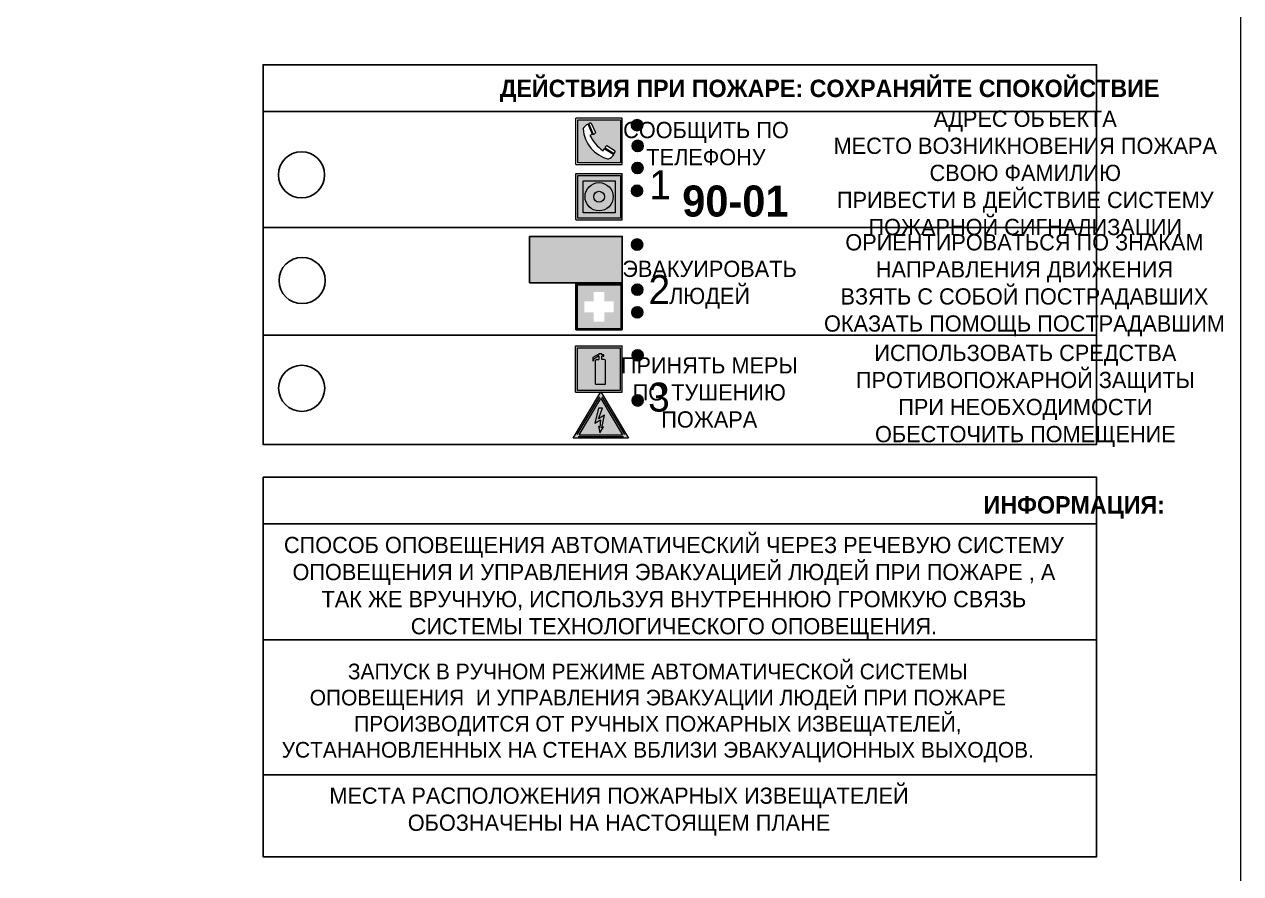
# Model space of a CAD drawing. Header units: millimetres. Extents: x 13810 to 67229, y 12374 to 21950.
# Drawn here: x 23927.2 to 24137, y 15112.7 to 15259.1 of the extents above; entities that cross this region are included whole.
import ezdxf

# ---------------------------------------------------------------- set-up
doc = ezdxf.new("R2010")
doc.units = ezdxf.units.MM
doc.styles.add('обычный', font='arial.ttf')

# ---------------------------------------------------------------- blocks, each defined once
blk = doc.blocks.new('A$C3E6D3DDE')
at = {"lineweight": 5}
h = blk.add_hatch(color=40, dxfattribs=at)
h.paths.add_polyline_path([(24.1, 1.45), (16.46, -11.35), (31.74, -11.35)])
h.paths.add_polyline_path([(24.09, -0.46), (30.03, -10.41), (18.14, -10.41)], flags=16)
h.paths.add_polyline_path([(24.54, -3.08), (23.41, -6.02), (25.13, -5.01), (24.33, -8.5), (24.82, -8.27), (23.79, -9.86), (23.4, -8.04), (23.8, -8.43), (24.04, -6.29), (22.39, -7.25), (23.44, -3.08)], flags=0)
h = blk.add_hatch(color=256, dxfattribs=at)
h.paths.add_polyline_path([(24.37, 0.03, 0.567511), (23.82, 0.03), (17.59, -10.4, 0.582454), (17.86, -10.88), (30.32, -10.88, 0.582149), (30.6, -10.4)])
h.paths.add_polyline_path([(24.09, -0.46), (18.14, -10.41), (30.03, -10.41)], flags=16)
h.paths.add_polyline_path([(24.54, -3.08), (23.41, -6.02), (25.13, -5.01), (24.33, -8.5), (24.82, -8.27), (23.79, -9.86), (23.4, -8.04), (23.8, -8.43), (24.04, -6.29), (22.39, -7.25), (23.44, -3.08)], flags=0)
h = blk.add_hatch(color=40, dxfattribs=at)
h.paths.add_polyline_path([(24.09, -0.46), (18.14, -10.41), (30.03, -10.41)])
h.paths.add_polyline_path([(24.82, -8.27), (23.79, -9.86), (23.4, -8.04), (23.8, -8.43), (24.04, -6.29), (22.39, -7.25), (23.44, -3.08), (24.54, -3.08), (23.41, -6.02), (25.13, -5.01), (24.33, -8.5)], flags=16)
at = {"color": 40, "lineweight": 5}
for p, q in [((16.46, -11.35), (24.1, 1.45)), ((24.1, 1.45), (31.74, -11.35))]:
    blk.add_line(p, q, dxfattribs=at)
at = {"lineweight": 5}
for p, q in [((17.59, -10.4), (23.82, 0.03)), ((24.37, 0.03), (30.6, -10.4)), ((18.14, -10.41), (24.09, -0.46)), ((23.44, -3.08), (22.39, -7.25)), ((23.41, -6.02), (24.54, -3.08)), ((24.54, -3.08), (23.44, -3.08)), ((24.09, -0.46), (30.03, -10.41)), ((22.39, -7.25), (24.04, -6.29)), ((25.13, -5.01), (23.41, -6.02)), ((24.04, -6.29), (23.8, -8.43)), ((24.33, -8.5), (25.13, -5.01)), ((23.8, -8.43), (23.4, -8.04)), ((23.4, -8.04), (23.79, -9.86)), ((23.79, -9.86), (24.82, -8.27)), ((24.82, -8.27), (24.33, -8.5)), ((17.86, -10.88), (30.32, -10.88)), ((18.14, -10.41), (30.03, -10.41))]:
    blk.add_line(p, q, dxfattribs=at)
at = {"color": 50, "lineweight": 5}
blk.add_line((31.74, -11.35), (16.46, -11.35), dxfattribs=at)
blk = doc.blocks.new('A$C456E1F9C')
at = {"lineweight": 5}
h = blk.add_hatch(color=242, dxfattribs=at)
h.paths.add_polyline_path([(0.51, -1.47), (0.51, -13.26), (12.29, -13.26), (12.29, -1.47)])
h.paths.add_polyline_path([(5.42, -4.95, -0.254479), (4.78, -5.4), (3.52, -2.53, -0.209735), (4.23, -2.4)], flags=16)
h.paths.add_polyline_path([(8.53, -8.6), (10.87, -10.17), (10.54, -10.76), (8.03, -9.13, -0.192251)], flags=16)
h.paths.add_polyline_path([(4.61, -5.49, 0.005518), (3.87, -5.72, 0.128647), (7.49, -10.01, 0.00809), (7.83, -9.33), (10.47, -10.97, -0.16736), (8.99, -12.25, -0.327862), (1.95, -3.95, -0.166952), (3.36, -2.62)], flags=16)
at = {"color": 242, "lineweight": 5}
for p, q in [((0, -13.77), (0, -0.97)), ((12.8, -0.97), (0, -0.97)), ((4.61, -5.49), (3.36, -2.62)), ((3.52, -2.53), (4.78, -5.4)), ((4.23, -2.4), (5.42, -4.95)), ((12.8, -13.77), (12.8, -0.97)), ((7.83, -9.33), (10.47, -10.97)), ((8.03, -9.13), (10.54, -10.76)), ((10.81, -10.12), (8.53, -8.6)), ((10.54, -10.76), (10.8, -10.3)), ((10.8, -10.3), (10.81, -10.12)), ((0, -13.77), (12.8, -13.77))]:
    blk.add_line(p, q, dxfattribs=at)
blk.add_lwpolyline([(0.51, -1.47), (12.29, -1.47), (12.29, -13.26), (0.51, -13.26)], close=True, dxfattribs=at)
for centre, radius, start, end in [((4.59, -5.34), 2.99, 114.2845, 152.1974), ((4.02, -3.27), 0.891, 76.3284, 123.7092), ((11.12, -3.31), 9.19, 183.9915, 256.6009), ((14.98, -39.1), 35.17, 107.1487, 108.4135), ((13.86, -0.94), 11.08, 205.5536, 234.8762), ((4.68, -4.59), 0.824, 276.9621, 334.0723), ((-13.31, 0.8), 23.44, 332.5487, 334.4027), ((8.94, -9.5), 0.989, 114.4092, 157.9388), ((7.87, -9.46), 3, 291.9291, 329.9329)]:
    blk.add_arc(centre, radius, start, end, dxfattribs=at)
blk = doc.blocks.new('A$C54414219')
at = {"true_color": 0xffffff}
h = blk.add_hatch(color=7, dxfattribs=at)
h.paths.add_polyline_path([(2.39, -9.45), (2.39, -18.3), (11.23, -18.3), (11.23, -9.45)], flags=0)
h.paths.add_polyline_path([(10.71, -13.87, -1), (2.92, -13.87, -1)], flags=0)
h.paths.add_polyline_path([(8.3, -13.87, -1), (5.33, -13.87, -1)], flags=0)
h.paths.add_polyline_path([(0.41, -7.47), (0.41, -20.27), (13.21, -20.27), (13.21, -7.47)])
h.paths.add_polyline_path([(0.92, -19.77), (12.71, -19.77), (12.71, -7.98), (0.92, -7.98)], flags=16)
h.paths.add_polyline_path([(11.23, -9.45), (11.23, -18.3), (2.39, -18.3), (2.39, -9.45)], flags=0)
at = {"lineweight": 5}
h = blk.add_hatch(color=242, dxfattribs=at)
h.paths.add_polyline_path([(12.71, -7.98), (0.92, -7.98), (0.92, -19.77), (12.71, -19.77)])
h.paths.add_polyline_path([(11.23, -18.3), (2.39, -18.3), (2.39, -9.45), (11.23, -9.45)], flags=16)
h.paths.add_polyline_path([(10.71, -13.87, -1), (2.92, -13.87, -1)], flags=0)
h.paths.add_polyline_path([(8.3, -13.87, -1), (5.33, -13.87, -1)], flags=0)
at = {"true_color": 0xffffff}
h = blk.add_hatch(color=7, dxfattribs=at)
h.paths.add_polyline_path([(2.39, -9.45), (2.39, -18.3), (11.23, -18.3), (11.23, -9.45)])
h.paths.add_polyline_path([(10.71, -13.87, -1), (2.92, -13.87, -1)], flags=16)
h.paths.add_polyline_path([(8.3, -13.87, -1), (5.33, -13.87, -1)], flags=0)
at = {"lineweight": 5}
h = blk.add_hatch(color=242, dxfattribs=at)
h.paths.add_polyline_path([(2.92, -13.87, 1), (10.71, -13.87, 1)])
h.paths.add_polyline_path([(8.3, -13.87, -1), (5.33, -13.87, -1)], flags=16)
at = {"color": 242, "lineweight": 5}
for p, q in [((0.41, -20.27), (0.41, -7.47)), ((0.41, -7.47), (13.21, -7.47)), ((0.41, -7.47), (13.21, -7.47)), ((13.21, -20.27), (13.21, -7.47)), ((0.41, -20.27), (13.21, -20.27))]:
    blk.add_line(p, q, dxfattribs=at)
for points in [[(0.92, -7.98), (12.71, -7.98), (12.71, -19.77), (0.92, -19.77)], [(2.39, -9.45), (11.23, -9.45), (11.23, -18.3), (2.39, -18.3)]]:
    blk.add_lwpolyline(points, close=True, dxfattribs=at)
for radius in [3.89, 1.49]:
    blk.add_circle((6.81, -13.87), radius, dxfattribs=at)
blk = doc.blocks.new('A$C32E8229D')
at = {"true_color": 0xffffff}
blk.add_hatch(color=7, dxfattribs=at).paths.add_polyline_path([(0, 0), (0, -8), (16, -8), (16, 0)])
h = blk.add_hatch(color=126)
h.paths.add_polyline_path([(0.2, -0.2), (15.8, -0.2), (15.8, -7.8), (0.2, -7.8)])
h.paths.add_polyline_path([(13.49, -2.05), (12.08, -2.05), (11.37, -2.63, 0.162397), (11.29, -2.84), (11.29, -3.63), (10.35, -3.63), (10.35, -4.05), (11.68, -4.05), (11.68, -3.48), (12.26, -4.28), (11.29, -5.1), (11.29, -6.78), (11.85, -6.78), (11.85, -5.44), (12.8, -4.64), (12.8, -5.94), (14.46, -5.94), (14.46, -5.39), (13.45, -5.39), (13.45, -3.97), (12.46, -2.59), (13.15, -2.59), (13.69, -3.34), (14.18, -3)], flags=16)
h.paths.add_polyline_path([(10.74, -1.82, 1), (11.8, -1.82, 1)], flags=16)
h.paths.add_polyline_path([(9.39, -3.59), (5.99, -3.59), (6.56, -3.03), (5.91, -3.03), (5.1, -3.83), (5.91, -4.64), (6.56, -4.64), (5.99, -4.09), (9.39, -4.09)], flags=16)
h.paths.add_polyline_path([(4.29, -1.08), (1.72, -1.08), (1.72, -6.6), (4.29, -6.6)], flags=16)
at = {"color": 126}
blk.add_lwpolyline([(16, -8), (0, -8), (0, 0), (16, 0)], close=True, dxfattribs=at)
blk = doc.blocks.new('A$C18900ED3')
h = blk.add_hatch(color=126)
h.paths.add_polyline_path([(-0.18, -0.18), (-7.02, -0.18), (-7.02, -7.02), (-0.18, -7.02)])
h.paths.add_polyline_path([(-5.89, -4.46), (-5.89, -2.77), (-4.46, -2.77), (-4.46, -1.31), (-2.77, -1.31), (-2.77, -2.77), (-1.33, -2.77), (-1.33, -4.46), (-2.77, -4.46), (-2.77, -5.89), (-4.46, -5.89), (-4.46, -4.46)], flags=16)
at = {"color": 126}
for p, q in [((-7.2, 0), (-7.2, -7.2)), ((0, 0), (-7.2, 0)), ((0, -7.2), (0, 0)), ((-7.02, -7.02), (-7.02, -0.18)), ((-7.02, -0.18), (-0.18, -0.18)), ((-0.18, -0.18), (-0.18, -7.02)), ((-7.2, -7.2), (0, -7.2)), ((-0.18, -7.02), (-7.02, -7.02))]:
    blk.add_line(p, q, dxfattribs=at)
blk = doc.blocks.new('A$C3AD82952')
at = {"true_color": 0xf5f5ff}
h = blk.add_hatch(color=7, dxfattribs=at)
h.dxf.hatch_style = 1
h.paths.add_polyline_path([(8.21, 8.73, 0.414214), (7.89, 9.05), (7.22, 9.05), (7.22, 9.92), (7.59, 9.92, 1), (7.57, 10.36), (7.22, 10.36), (7.22, 10.6), (6.43, 10.6), (6.43, 10.36), (6.01, 10.36), (4.74, 9.59), (4.74, 8.69), (4.98, 8.73), (4.98, 9.26), (6.12, 9.91), (6.43, 9.91), (6.43, 9.05), (5.76, 9.05, 0.414214), (5.44, 8.73), (5.44, 2.2), (8.21, 2.2)], flags=0)
h.paths.add_polyline_path([(12.8, 12.8), (0, 12.8), (0, 0), (12.8, 0)])
h.paths.add_polyline_path([(0.51, 12.29), (12.29, 12.29), (12.29, 0.51), (0.51, 0.51)], flags=16)
h.paths.add_polyline_path([(4.74, 9.59), (6.01, 10.36), (6.43, 10.36), (6.43, 10.6), (7.22, 10.6), (7.22, 10.36), (7.59, 10.36, -0.94586), (7.59, 9.92), (7.22, 9.92), (7.22, 9.05), (7.89, 9.05, -0.414214), (8.21, 8.73), (8.21, 2.2), (5.44, 2.2), (5.44, 8.73, -0.414214), (5.76, 9.05), (6.43, 9.05), (6.43, 9.91), (6.12, 9.91), (4.98, 9.26), (4.98, 8.73), (4.74, 8.69)], flags=0)
h = blk.add_hatch(color=242)
h.dxf.hatch_style = 1
h.paths.add_polyline_path([(12.29, 12.29), (0.51, 12.29), (0.51, 0.51), (12.29, 0.51)])
h.paths.add_polyline_path([(4.74, 8.69), (4.74, 9.59), (6.01, 10.36), (6.43, 10.36), (6.43, 10.6), (7.22, 10.6), (7.22, 10.36), (7.59, 10.36, -0.94586), (7.59, 9.92), (7.22, 9.92), (7.22, 9.05), (7.89, 9.05, -0.414214), (8.21, 8.73), (8.21, 2.2), (5.44, 2.2), (5.44, 8.73, -0.414214), (5.76, 9.05), (6.43, 9.05), (6.43, 9.91), (6.12, 9.91), (4.98, 9.26), (4.98, 8.73)], flags=16)
h = blk.add_hatch(color=7, dxfattribs=at)
h.dxf.hatch_style = 1
h.paths.add_polyline_path([(8.21, 8.73, 0.414214), (7.89, 9.05), (7.22, 9.05), (7.22, 9.92), (7.59, 9.92, 1), (7.57, 10.36), (7.22, 10.36), (7.22, 10.6), (6.43, 10.6), (6.43, 10.36), (6.01, 10.36), (4.74, 9.59), (4.74, 8.69), (4.98, 8.73), (4.98, 9.26), (6.12, 9.91), (6.43, 9.91), (6.43, 9.05), (5.76, 9.05, 0.414214), (5.44, 8.73), (5.44, 2.2), (8.21, 2.2)])
at = {"color": 242, "lineweight": 5}
for p, q in [((0, 0), (0, 12.8)), ((0, 12.8), (12.8, 12.8)), ((6.01, 10.36), (4.74, 9.59)), ((6.01, 10.36), (6.43, 10.36)), ((7.22, 10.6), (6.43, 10.6)), ((6.43, 10.6), (6.43, 10.36)), ((7.22, 10.36), (7.22, 10.6)), ((7.59, 10.36), (7.22, 10.36)), ((12.8, 0), (12.8, 12.8)), ((4.74, 9.59), (4.74, 8.69)), ((4.74, 8.69), (4.98, 8.73)), ((4.98, 9.26), (6.12, 9.91)), ((4.98, 8.73), (4.98, 9.26)), ((5.44, 2.2), (5.44, 8.73)), ((5.76, 9.05), (6.43, 9.05)), ((6.12, 9.91), (6.43, 9.91)), ((6.43, 9.91), (6.43, 9.05)), ((7.22, 9.05), (7.22, 9.92)), ((7.59, 9.92), (7.22, 9.92)), ((7.89, 9.05), (7.22, 9.05)), ((8.21, 2.2), (8.21, 8.73)), ((0, 0), (12.8, 0)), ((5.44, 2.2), (8.21, 2.2))]:
    blk.add_line(p, q, dxfattribs=at)
blk.add_lwpolyline([(0.51, 12.29), (12.29, 12.29), (12.29, 0.51), (0.51, 0.51)], close=True, dxfattribs=at)
for centre, radius, start, end in [((7.58, 10.14), 0.223, 273.1875, 86.8125), ((5.76, 8.73), 0.32, 90, 180), ((7.89, 8.73), 0.32, 0, 90)]:
    blk.add_arc(centre, radius, start, end, dxfattribs=at)

msp = doc.modelspace()

# ---------------------------------------------------------------- hatches: boundary and pattern name
at = {"lineweight": 0}
h = msp.add_hatch(color=256, dxfattribs=at)
h.dxf.hatch_style = 1
h.paths.add_polyline_path([(24031.96, 15241.75, 1), (24033.89, 15241.75, 1)])
h = msp.add_hatch(color=256, dxfattribs=at)
h.dxf.hatch_style = 1
h.paths.add_polyline_path([(24032.06, 15238.17, 1), (24034, 15238.17, 1)])
h = msp.add_hatch(color=256, dxfattribs=at)
h.dxf.hatch_style = 1
h.paths.add_polyline_path([(24032.03, 15234.36, 1), (24033.96, 15234.36, 1)])
h = msp.add_hatch(color=256, dxfattribs=at)
h.dxf.hatch_style = 1
h.paths.add_polyline_path([(24031.94, 15230.43, 1), (24033.88, 15230.43, 1)])
h = msp.add_hatch(color=256, dxfattribs=at)
h.dxf.hatch_style = 1
h.paths.add_polyline_path([(24031.96, 15221.16, 1), (24033.89, 15221.16, 1)])
h = msp.add_hatch(color=256, dxfattribs=at)
h.dxf.hatch_style = 1
h.paths.add_polyline_path([(24032, 15213.38, 1), (24033.93, 15213.38, 1)])
h = msp.add_hatch(color=256, dxfattribs=at)
h.dxf.hatch_style = 1
h.paths.add_polyline_path([(24031.99, 15209.48, 1), (24033.92, 15209.48, 1)])
h = msp.add_hatch(color=256, dxfattribs=at)
h.dxf.hatch_style = 1
h.paths.add_polyline_path([(24032.05, 15202.06, 1), (24033.98, 15202.06, 1)])
h = msp.add_hatch(color=256, dxfattribs=at)
h.dxf.hatch_style = 1
h.paths.add_polyline_path([(24032.05, 15194.29, 1), (24033.98, 15194.29, 1)])

# ---------------------------------------------------------------- linework, layer by layer
at = {"color": 126, "lineweight": 0, "true_color": 0x008754}
msp.add_lwpolyline([(23537.02, 15335.63), (24137.02, 15335.63), (24137.02, 14940.63), (23537.02, 14940.63)], close=True, dxfattribs=at)
for points in [[(23968.42, 15244.11), (24112.18, 15244.11), (24112.18, 15252.16), (23968.42, 15252.16)], [(23968.42, 15244.11), (24112.18, 15244.11), (24112.18, 15186.71), (23968.42, 15186.71)]]:
    msp.add_lwpolyline(points, close=True)
for points in [[(24026.83, 15224.11), (23968.42, 15224.11), (24112.18, 15224.11)], [(24026.83, 15205.54), (23968.42, 15205.54), (24112.18, 15205.54)]]:
    msp.add_lwpolyline(points)
at = {"color": 0}
msp.add_lwpolyline([(23968.42, 15181.05), (24112.18, 15181.05), (24112.18, 15115.6), (23968.42, 15115.6)], close=True, dxfattribs=at)
for points in [[(23968.42, 15173), (24112.18, 15173)], [(23968.42, 15153), (24112.18, 15153)], [(23968.42, 15129.75), (24112.18, 15129.75)]]:
    msp.add_lwpolyline(points, dxfattribs=at)
for centre, radius in [((24032.93, 15241.75), 0.966), ((24033.03, 15238.17), 0.966), ((23975.04, 15233.19), 3.98), ((24032.99, 15234.36), 0.966), ((24032.91, 15230.43), 0.966), ((24032.92, 15221.16), 0.966), ((23975.14, 15214.96), 3.98), ((24032.96, 15213.38), 0.966), ((24032.95, 15209.48), 0.966), ((24033.01, 15202.06), 0.966), ((23975.07, 15196.38), 3.98), ((24033.02, 15194.29), 0.966)]:
    msp.add_circle(centre, radius)

# ---------------------------------------------------------------- block references
for name, p, xscale, yscale, zscale in [('A$C456E1F9C', (24022.37, 15243.57), 0.625, 0.625, 0.625), ('A$C54414219', (24022.11, 15238.08), 0.625, 0.625, 0.625), ('A$C18900ED3', (24030.37, 15214.44), 1.111111111007631, 1.111111111007631, 1.111111111007631), ('A$C3AD82952', (24022.32, 15195.7), 0.625, 0.625, 0.625), ('A$C3E6D3DDE', (24011.61, 15194.89), 0.625, 0.625, 0.625)]:
    msp.add_blockref(name, p, dxfattribs=dict(xscale=xscale, yscale=yscale, zscale=zscale))
at = {"xscale": -1}
msp.add_blockref('A$C32E8229D', (24030.37, 15222.58), dxfattribs=at)

# ---------------------------------------------------------------- texts
at = {"lineweight": 0, "attachment_point": 5, "style": 'обычный'}
for s, insert, char_height, width in [('{\\fProxima Nova Rg|b1|i0|c204|p2;ДЕЙСТВИЯ ПРИ ПОЖАРЕ: СОХРАНЯЙТЕ СПОКОЙСТВИЕ\\H1.6644x; }', (24066.13, 15247.66), 3, 175.1736), ('\\pi-8.4,l8.4,t8.4;{\\fProxima Nova Rg|b0|i0|c204|p2;АДРЕС ОБЪЕКТА\\PМЕСТО ВОЗНИКНОВЕНИЯ ПОЖАРА \\PСВОЮ ФАМИЛИЮ\\PПРИВЕСТИ В ДЕЙСТВИЕ СИСТЕМУ \\PПОЖАРНОЙ СИГНАЛИЗАЦИИ}', (24099.87, 15233.12), 2.8, 126.6484), ('{\\fProxima Nova Rg|b0|i0|c204|p2;СООБЩИТЬ ПО \\PТЕЛЕФОНУ}', (24044.8, 15238.56), 2.8, 126.6484), ('{\\fProxima Nova Rg|b0|i0|c204|p2;1\\H1.1667x; }', (24036.9, 15231.49), 5, 126.6484), ('{\\fProxima Nova Rg|b1|i0|c204|p2;\\H1.0714x;90-01\\fProxima Nova Rg|b0|i0|c204|p2;\\H0.93331x; \\H1.3449x; }', (24049.87, 15228.63), 5, 126.6484), ('\\pi-8.4,l8.4,t8.4;{\\fProxima Nova Rg|b0|i0|c204|p2;ОРИЕНТИРОВАТЬСЯ ПО ЗНАКАМ \\PНАПРАВЛЕНИЯ ДВИЖЕНИЯ\\PВЗЯТЬ С СОБОЙ ПОСТРАДАВШИХ\\PОКАЗАТЬ ПОМОЩЬ ПОСТРАДАВШИМ}', (24099.73, 15214.15), 2.8, 126.6484), ('{\\fProxima Nova Rg|b0|i0|c204|p2;ЭВАКУИРОВАТЬ \\PЛЮДЕЙ}', (24045.41, 15214.24), 2.8, 126.6484), ('{\\fProxima Nova Rg|b0|i0|c204|p2;2\\H1.1967x; }', (24036.75, 15213.41), 5, 126.6484), ('\\pi-8.4,l8.4,t8.4;{\\fProxima Nova Rg|b0|i0|c204|p2;ИСПОЛЬЗОВАТЬ СРЕДСТВА \\PПРОТИВОПОЖАРНОЙ ЗАЩИТЫ \\PПРИ НЕОБХОДИМОСТИ \\PОБЕСТОЧИТЬ ПОМЕЩЕНИЕ}', (24099.89, 15195.08), 2.8, 126.6484), ('{\\fProxima Nova Rg|b0|i0|c204|p2;ПРИНЯТЬ МЕРЫ \\PПО ТУШЕНИЮ \\PПОЖАРА}', (24045.37, 15195.66), 2.8, 126.6484), ('{\\fProxima Nova Rg|b0|i0|c204|p2;3\\H1.1967x; }', (24036.69, 15194.83), 5, 126.6484), ('{\\fProxima Nova Rg|b1|i0|c204|p2;ИНФОРМАЦИЯ:\\H1.1997x; }', (24108.32, 15175.85), 3, 175.1736), ('{\\fProxima Nova Rg|b0|i0|c204|p2;СПОСОБ ОПОВЕЩЕНИЯ АВТОМАТИЧЕСКИЙ ЧЕРЕЗ РЕЧЕВУЮ СИСТЕМУ ОПОВЕЩЕНИЯ И УПРАВЛЕНИЯ ЭВАКУАЦИЕЙ ЛЮДЕЙ ПРИ ПОЖАРЕ , А ТАК ЖЕ ВРУЧНУЮ, ИСПОЛЬЗУЯ ВНУТРЕННЮЮ ГРОМКУЮ СВЯЗЬ СИСТЕМЫ ТЕХНОЛОГИЧЕСКОГО ОПОВЕЩЕНИЯ.}', (24039.27, 15161.96), 2.8, 137.0334), ('{\\fProxima Nova Rg|b0|i0|c204|p2;\\P\\pt8.1;ЗАПУСК В РУЧНОМ РЕЖИМЕ АВТОМАТИЧЕСКОЙ СИСТЕМЫ ОПОВЕЩЕНИЯ  И УПРАВЛЕНИЯ ЭВАКУАЦИИ ЛЮДЕЙ ПРИ ПОЖАРЕ ПРОИЗВОДИТСЯ ОТ РУЧНЫХ ПОЖАРНЫХ ИЗВЕЩАТЕЛЕЙ, УСТАНАНОВЛЕННЫХ НА СТЕНАХ ВБЛИЗИ ЭВАКУАЦИОННЫХ ВЫХОДОВ. }', (24036.49, 15142.66), 2.7, 131.4512), ('\\pt8.4;{\\fProxima Nova Rg|b0|i0|c204|p2;\\PМЕСТА РАСПОЛОЖЕНИЯ ПОЖАРНЫХ ИЗВЕЩАТЕЛЕЙ ОБОЗНАЧЕНЫ НА НАСТОЯЩЕМ ПЛАНЕ}', (24029.8, 15125.74), 2.8, 118.5618)]:
    msp.add_mtext(s, dxfattribs=dict(at, insert=insert, char_height=char_height, width=width))

doc.saveas('drawing.dxf')
